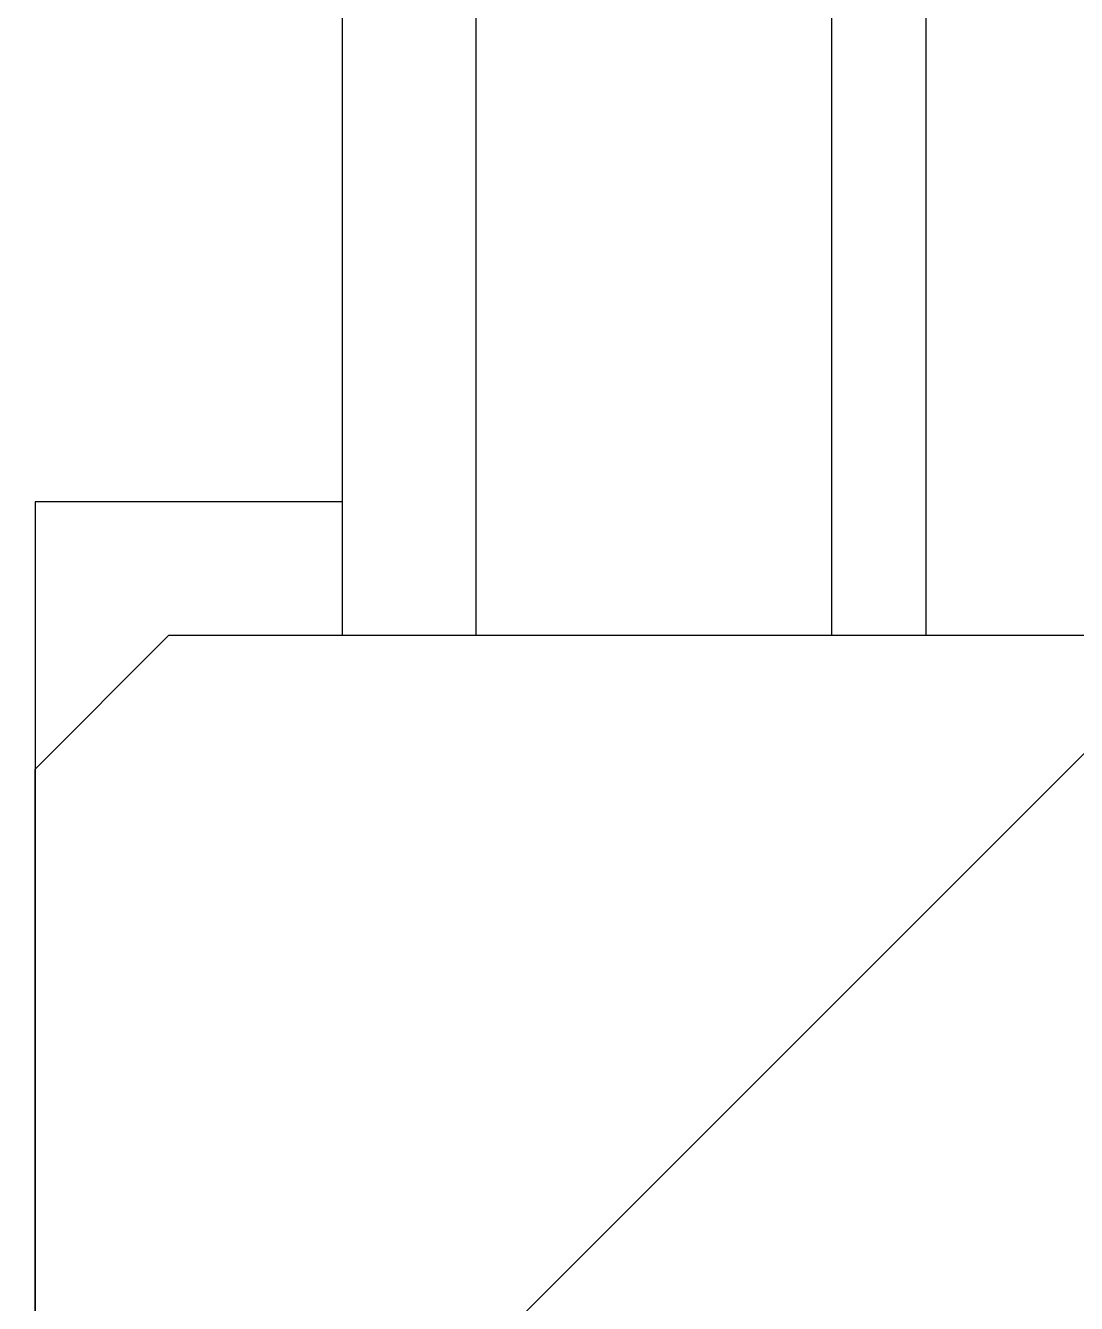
# Model space of a CAD drawing. Header units: millimetres. Extents: x 0 to 279, y 0 to 216.
# Drawn here: x 231.226 to 232.537, y 92.666 to 94.261 of the extents above; entities that cross this region are included whole.
import ezdxf

# ---------------------------------------------------------------- set-up
doc = ezdxf.new("R2010")
doc.units = ezdxf.units.MM
doc.layers.add('TITLE_BLOCK_TEXT', color=8, linetype='Continuous')

msp = doc.modelspace()

# ---------------------------------------------------------------- hatches: boundary and pattern name
at = {"layer": 'TITLE_BLOCK_TEXT', "linetype": 'Continuous', "lineweight": 18}
h = msp.add_hatch(dxfattribs=at)
h.set_pattern_fill('ANSI31', color=256, style=0)
h.paths.add_polyline_path([(229.5044, 63.0831), (229.5044, 47.2498), (231.2377, 47.2498), (231.2377, 50.7498), (231.6211, 50.7498), (231.6211, 89.1664), (231.2377, 89.1664), (231.2377, 93.6664), (231.6211, 93.6664), (231.6211, 94.3381), (230.9411, 94.3381), (230.9411, 94.8998), (229.5044, 94.8998), (229.5044, 66.4164), (230.4211, 66.4164), (230.4211, 63.0831)], flags=0)
h = msp.add_hatch(dxfattribs=at)
h.set_pattern_fill('ANSI32', color=256, style=0)
edge = h.paths.add_edge_path(flags=0)
edge.add_line((231.2377, 89.4998), (231.4044, 89.3331))
edge.add_line((231.4044, 89.3331), (233.2377, 89.3331))
edge.add_line((233.2377, 89.3331), (233.4044, 89.4998))
edge.add_line((233.4044, 89.4998), (233.4044, 90.0831))
edge.add_line((233.4044, 90.0831), (233.3211, 90.1664))
edge.add_line((233.3211, 90.1664), (233.0544, 90.1664))
edge.add_spline(control_points=[(233.0544, 90.1664), (232.9967, 90.1664), (232.9678, 90.2164), (232.9967, 90.2664)], knot_values=[0, 0, 0, 0, 0.893651, 0.893651, 0.893651, 0.893651], weights=[0.470348, 0.313565, 0.313565, 0.470348], degree=3, periodic=0)
edge.add_line((232.9967, 90.2664), (233.0711, 90.3953))
edge.add_line((233.0711, 90.3953), (233.0711, 93.3331))
edge.add_line((233.0711, 93.3331), (232.9044, 93.4998))
edge.add_line((232.9044, 93.4998), (231.4044, 93.4998))
edge.add_line((231.4044, 93.4998), (231.2377, 93.3331))
edge.add_line((231.2377, 93.3331), (231.2377, 89.4998))

# ---------------------------------------------------------------- linework, layer by layer
at = {"color": 8, "linetype": 'Continuous', "lineweight": 25}
for p, q in [((232.2313, 97.2498), (232.2313, 93.4998)), ((232.3492, 97.2498), (232.3492, 93.4998))]:
    msp.add_line(p, q, dxfattribs=at)
at = {"color": 7, "linetype": 'Continuous', "lineweight": 25}
for p, q in [((231.7877, 94.6498), (231.7877, 93.4998)), ((231.6211, 93.6664), (231.6211, 94.3381)), ((231.6211, 93.6664), (231.2377, 93.6664)), ((231.2377, 93.6664), (231.2377, 89.1664)), ((231.6211, 93.4998), (231.6211, 93.6664)), ((231.4044, 93.4998), (231.2377, 93.3331)), ((232.9044, 93.4998), (231.4044, 93.4998)), ((231.2377, 89.4998), (231.2377, 93.3331))]:
    msp.add_line(p, q, dxfattribs=at)

doc.saveas('drawing.dxf')
